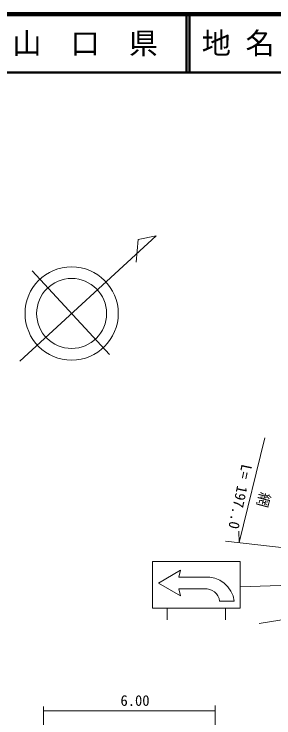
# Model space of a CAD drawing. Units: millimetres, scale not verified. Extents: x 40000 to 680000, y 20000 to 380000.
# Drawn here: x 338185 to 382759, y 259383 to 380000 of the extents above; entities that cross this region are included whole.
import ezdxf
from ezdxf.enums import TextEntityAlignment as Align

# ---------------------------------------------------------------- set-up
doc = ezdxf.new("R2010")
doc.units = ezdxf.units.MM
doc.header["$LTSCALE"] = 1000
for name, color, linetype, lineweight in [('M-BGD', 7, 'Continuous', 13), ('M-STR-HTXT', 7, 'Continuous', 13), ('M-TTL', 2, 'Continuous', 140), ('M-TTL-LINE', 7, 'Continuous', 50), ('M-TTL-TXT', 7, 'Continuous', 13)]:
    doc.layers.add(name, color=color, linetype=linetype, lineweight=lineweight)
doc.styles.add('ＭＳ ゴシック', font='')
doc.styles.get('ＭＳ ゴシック').set_extended_font_data('MS Gothic')

msp = doc.modelspace()

# ---------------------------------------------------------------- linework, layer by layer
at = {"layer": 'M-BGD'}
for p, q in [((341312, 336023), (354562, 321635)), ((366748, 284696), (366448, 283496)), ((370798, 283496), (366448, 283496)), ((376948, 281835), (414607, 283106)), ((370798, 281496), (366448, 281496)), ((366748, 280296), (366448, 281496)), ((375948, 279376), (373448, 279376)), ((364448, 276212), (364448, 278176)), ((374448, 276212), (374448, 278176)), ((343244, 261361), (343244, 244231)), ((343244, 260595), (372679, 260595)), ((372679, 261518), (372679, 244113))]:
    msp.add_line(p, q, dxfattribs=at)
for points in [[(339149, 320518), (362548, 341984), (359479, 341342), (359132, 337484)], [(366748, 284696), (362948, 282496), (366748, 280296)]]:
    msp.add_lwpolyline(points, dxfattribs=at)
msp.add_lwpolyline([(376948, 278176), (361948, 278176), (361948, 286176), (376948, 286176)], close=True, dxfattribs=at)
for radius in [8000, 6000]:
    msp.add_circle((348062, 328694), radius, dxfattribs=at)
for centre, radius in [((371262, 278796), 4722), ((371037, 279078), 2430)]:
    msp.add_arc(centre, radius, 7.04751, 95.63287, dxfattribs=at)
at = {"layer": 'M-STR-HTXT'}
for p, q in [((381196, 307401), (376779, 289417)), ((376779, 289417), (376737, 291415)), ((374466, 289675), (414646, 285198)), ((380214, 275568), (415337, 281311))]:
    msp.add_line(p, q, dxfattribs=at)
at = {"layer": 'M-TTL'}
msp.add_line((680000, 380000), (40000, 380000), dxfattribs=at)
at = {"layer": 'M-TTL-LINE'}
for p, q in [((367750, 380000), (367750, 370000)), ((368250, 380000), (368250, 370000)), ((40000, 370000), (680000, 370000))]:
    msp.add_line(p, q, dxfattribs=at)

# ---------------------------------------------------------------- texts
at = {"layer": 'M-BGD', "style": 'ＭＳ ゴシック'}
msp.add_text('6.00', height=1833, dxfattribs=at).set_placement((356438, 260900), align=Align.BOTTOM_LEFT)
at = {"layer": 'M-STR-HTXT', "style": 'ＭＳ ゴシック'}
for s, rotation, p in [('L= 197..0', 258.094, (376703, 303082)), ('網', 255.196, (379919, 298336))]:
    msp.add_text(s, height=1833, rotation=rotation, dxfattribs=at).set_placement(p, align=Align.BOTTOM_LEFT)
at = {"layer": 'M-TTL-TXT', "style": 'ＭＳ ゴシック'}
msp.add_text('山\u3000口\u3000県', height=3666, dxfattribs=at).set_placement((350375, 375000), align=Align.MIDDLE_CENTER)
msp.add_text('地 名      長門市日置中', height=3666, dxfattribs=at).set_placement((370380, 375000), align=Align.MIDDLE_LEFT)

doc.saveas('drawing.dxf')
